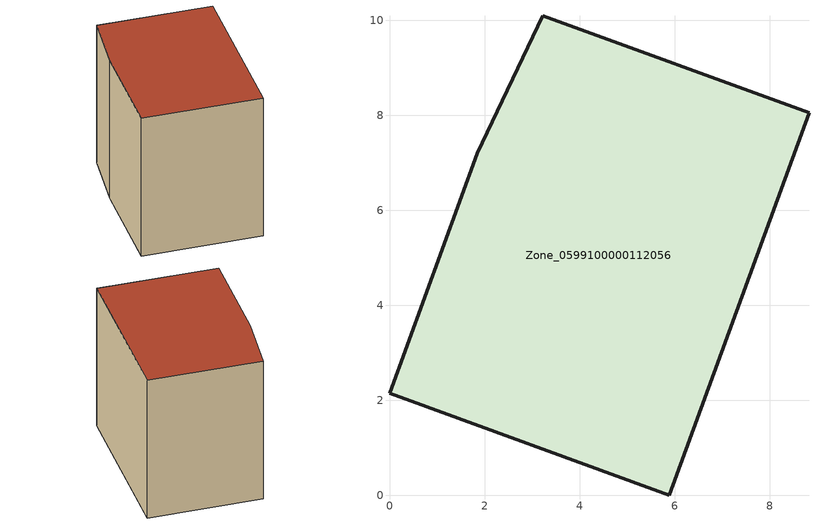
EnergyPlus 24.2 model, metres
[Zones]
Zone_0599100000112056
 floor ground (C_G): 1.84,7.2 3.22,10.1 8.83,8.05 5.89,0 0,2.15 z3.4
 wall outside (C_F): 5.89,0 8.83,8.05 3.22,10.1 1.84,7.2 0,2.15 5.89,0 z3.4:11.51
 roof outside (C_R): 3.22,10.1 1.84,7.2 0,2.15 5.89,0 8.83,8.05 z11.51
[BUILDING]
Pand.0599100000112056: North Axis=0; Terrain=City; Loads Convergence Tolerance Value=0.04; Temperature Convergence Tolerance Value=0.4; Solar Distribution=FullExterior; Maximum Number of Warmup Days=25; Minimum Number of Warmup Days=1
[Site:Location]
Rotterdam.The.Hague.AP_ZH_NLD Design_Conditions: Latitude=51.96; Longitude=4.45; Time Zone=1; Elevation=-4.5
[SITE:GROUNDTEMPERATURE:BUILDINGSURFACE]
18, 18, 18, 18, 18, 18, 18, 18, 18, 18, 18, 18
[MATERIAL] Thermal Absorptance=0.9; Solar Absorptance=0.7; Visible Absorptance=0.7
Name | Roughness | Thickness | Conductivity | Density | Specific Heat
G.TC.1975-1991 | MediumSmooth | 0.15 | 0.288461 | 540 | 1210
F.TC.1975-1991 | Rough | 0.3 | 0.230769 | 1920 | 840
R.TC.1975-1991 | MediumRough | 0.2 | 0.153846 | 1500 | 1000
[CONSTRUCTION]
C_G: G.TC.1975-1991
C_F: F.TC.1975-1991
C_R: R.TC.1975-1991
[ZONE]
Zone_0599100000112056: Type=1; Multiplier=1; Ceiling Height=Autocalculate; Volume=Autocalculate; Floor Area=autocalculate; Part of Total Floor Area=Yes
[ZONEINFILTRATION:DESIGNFLOWRATE]
Infil_Zone_0599100000112056: Zone or ZoneList or Space or SpaceList=Zone_0599100000112056; Schedule=AlwaysOn; Design Flow Rate Calculation Method=Flow/Area; Flow Rate per Floor Area=0.003; Constant Term Coefficient=1; Temperature Term Coefficient=0; Velocity Term Coefficient=0; Velocity Squared Term Coefficient=0
[HVACTEMPLATE:ZONE:IDEALLOADSAIRSYSTEM]
Zone_0599100000112056: Maximum Heating Supply Air Temperature=50; Minimum Cooling Supply Air Temperature=13; Maximum Heating Supply Air Humidity Ratio=0.0156; Minimum Cooling Supply Air Humidity Ratio=0.0077; Heating Limit=NoLimit; Cooling Limit=NoLimit; Dehumidification Control Type=ConstantSensibleHeatRatio; Cooling Sensible Heat Ratio=0.7; Dehumidification Setpoint=60; Humidification Control Type=None; Humidification Setpoint=30; Outdoor Air Method=None; Outdoor Air Flow Rate per Person=0.00944; Outdoor Air Flow Rate per Zone Floor Area=0; Outdoor Air Flow Rate per Zone=0; Demand Controlled Ventilation Type=None; Outdoor Air Economizer Type=NoEconomizer; Heat Recovery Type=None; Sensible Heat Recovery Effectiveness=0.7; Latent Heat Recovery Effectiveness=0.65
[ZONECONTROL:THERMOSTAT]
ThermostatControl_Zone_0599100000112056: Zone or ZoneList=Zone_0599100000112056; Control Type Schedule=DualSetpointControlType; Control 1=Thermostat_Zone_0599100000112056; Temperature Difference Between Cutout And Setpoint=0
[THERMOSTATSETPOINT:DUALSETPOINT]
Thermostat_Zone_0599100000112056: Heating Setpoint Temperature Schedule=HeatingSetpoint_Zone_0599100000112056; Cooling Setpoint Temperature Schedule=CoolingSetpoint_Zone_0599100000112056
[SCHEDULE:COMPACT]
HeatingSetpoint_Zone_0599100000112056: Through: 12/31, For: AllDays, Until: 24:00, 21
CoolingSetpoint_Zone_0599100000112056: Through: 12/31, For: AllDays, Until: 24:00, 24
DualSetpointControlType: Through: 12/31, For: AllDays, Until: 24:00, 4
AlwaysOn: Through: 12/31, For: AllDays, Until: 24:00, 1
